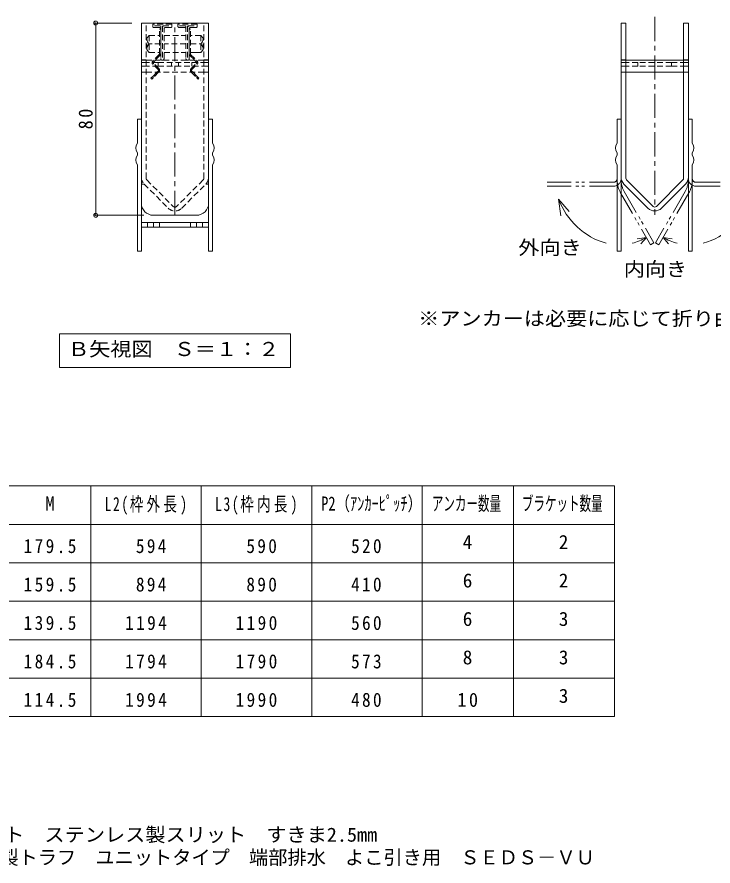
# Model space of a CAD drawing. Units: millimetres on the paper, enlarged 5 times, with parts at other scales. Extents: x -910 to 1371, y -980 to 819.
# Drawn here: x -114 to 610, y -980 to -97 of the extents above; entities that cross this region are included whole.
import ezdxf
from ezdxf.enums import TextEntityAlignment as Align

# ---------------------------------------------------------------- set-up
doc = ezdxf.new("R2010")
doc.units = ezdxf.units.MM
doc.header["$LTSCALE"] = 5
doc.header["$PDMODE"] = 32
doc.header["$PDSIZE"] = 4
for name, pattern in [('CHAIN1', [8, 5, -1, 1, -1]), ('CHAIN2', [12, 9, -1, 1, -1]), ('DASHED1', [1.8, 1.2, -0.6]), ('DOUBLE_CHAIN1', [8.8, 5, -1, 0.6, -0.6, 0.6, -1])]:
    doc.linetypes.add(name, pattern=pattern)
for name, color, linetype, lineweight in [('D-0_0226_下階梁情報', 4, 'DASHED1', 9), ('D-1_0227_下階間仕切�', 3, 'DASHED1', 9), ('D-2_0218_', 2, 'DASHED1', 9), ('D-3_0217_', 6, 'DASHED1', 9), ('D-4_0216_', 7, 'Continuous', 9), ('D-5_0242_', 7, 'Continuous', 9), ('D-6_0220_', 2, 'Continuous', 9), ('D-7_0219_', 5, 'DASHED1', 5), ('D-8_0221_', 4, 'DASHED1', 9), ('D-A_0243_', 1, 'Continuous', 5), ('F-4_F-4ﾚｲﾔ', 7, 'Continuous', 9), ('F-5_F-5ﾚｲﾔ', 2, 'Continuous', 9), ('F-F_F-Fﾚｲﾔ', 2, 'Continuous', 9)]:
    doc.layers.add(name, color=color, linetype=linetype, lineweight=lineweight)
doc.styles.add('ＭＳ ゴシック', font='')
doc.styles.get('ＭＳ ゴシック').set_extended_font_data('MS Gothic')

msp = doc.modelspace()

# ---------------------------------------------------------------- linework, layer by layer
at = {"layer": 'D-0_0226_下階梁情報', "linetype": 'CHAIN1'}
for p, q in [((549.413, -96.656), (549.413, -302.592)), ((49.996, -302.592), (49.996, -102.942))]:
    msp.add_line(p, q, dxfattribs=at)
at = {"layer": 'D-0_0226_下階梁情報'}
for p, q in [((14.996, -102.942), (19.996, -102.942)), ((14.996, -263.45), (14.996, -102.942)), ((19.996, -264.486), (19.996, -102.942)), ((84.996, -102.942), (79.996, -102.942)), ((79.996, -264.502), (79.996, -102.942)), ((84.996, -263.482), (84.996, -102.942)), ((14.996, -141.318), (19.996, -141.318)), ((84.996, -141.318), (79.996, -141.318)), ((514.413, -141.318), (519.413, -141.318)), ((584.413, -141.318), (579.413, -141.318)), ((14.996, -154.192), (19.996, -154.192)), ((84.996, -154.192), (79.996, -154.192)), ((514.413, -154.192), (519.413, -154.192)), ((584.413, -154.192), (579.413, -154.192)), ((17.925, -270.521), (42.925, -295.521)), ((20.728, -266.253), (48.228, -293.753)), ((79.264, -266.253), (51.764, -293.753)), ((57.067, -295.521), (82.067, -270.521))]:
    msp.add_line(p, q, dxfattribs=at)
at = {"layer": 'D-0_0226_下階梁情報', "linetype": 'Continuous'}
for p, q in [((514.413, -102.942), (519.413, -102.942)), ((514.413, -263.482), (514.413, -102.942)), ((519.413, -264.502), (519.413, -102.942)), ((584.413, -102.942), (579.413, -102.942)), ((579.413, -264.486), (579.413, -102.942)), ((584.413, -263.45), (584.413, -102.942)), ((542.342, -295.521), (517.342, -270.521)), ((520.145, -266.253), (547.645, -293.753)), ((578.681, -266.253), (551.181, -293.753)), ((581.484, -270.521), (556.484, -295.521))]:
    msp.add_line(p, q, dxfattribs=at)
at = {"layer": 'D-0_0226_下階梁情報'}
for centre, radius, start, end in [((24.996, -263.45), 10, 180, 225), ((22.496, -264.486), 2.5, 180, 225), ((77.496, -264.486), 2.5, 315, 359.63206), ((74.996, -263.45), 10, 315, 359.81603), ((49.996, -288.45), 10, 225, 315), ((49.996, -291.986), 2.5, 225, 315)]:
    msp.add_arc(centre, radius, start, end, dxfattribs=at)
at = {"layer": 'D-0_0226_下階梁情報', "linetype": 'Continuous'}
for centre, radius, start, end in [((524.413, -263.45), 10, 180.18397, 225), ((521.913, -264.486), 2.5, 180.36794, 225), ((576.913, -264.486), 2.5, 315, 0), ((574.413, -263.45), 10, 315, 0), ((549.413, -288.45), 10, 225, 315), ((549.413, -291.986), 2.5, 225, 315)]:
    msp.add_arc(centre, radius, start, end, dxfattribs=at)
at = {"layer": 'D-1_0227_下階間仕切�'}
for p, q in [((19.996, -141.692), (14.996, -141.692)), ((19.996, -141.692), (79.996, -141.692)), ((79.996, -141.692), (84.996, -141.692)), ((519.413, -141.692), (514.413, -141.692)), ((579.413, -141.692), (584.413, -141.692)), ((19.996, -154.192), (79.996, -154.192))]:
    msp.add_line(p, q, dxfattribs=at)
at = {"layer": 'D-1_0227_下階間仕切�', "linetype": 'Continuous'}
for p, q in [((579.413, -141.692), (519.413, -141.692)), ((579.413, -154.192), (519.413, -154.192))]:
    msp.add_line(p, q, dxfattribs=at)
at = {"layer": 'D-2_0218_'}
for p, q in [((26.871, -104.442), (26.871, -106.442)), ((46.621, -104.192), (27.121, -104.192)), ((28.621, -105.942), (45.121, -105.942)), ((35.121, -105.942), (35.121, -139.942)), ((36.871, -105.942), (36.871, -139.942)), ((46.871, -106.442), (46.871, -104.442)), ((53.121, -104.442), (53.121, -106.442)), ((72.871, -104.192), (53.371, -104.192)), ((54.871, -105.942), (71.371, -105.942)), ((61.371, -105.942), (61.371, -139.942)), ((63.121, -105.942), (63.121, -139.942)), ((73.121, -106.442), (73.121, -104.442)), ((28.121, -107.692), (33.871, -107.692)), ((38.621, -139.942), (38.621, -108.942)), ((39.871, -107.692), (45.621, -107.692)), ((54.371, -107.692), (60.121, -107.692)), ((64.871, -139.942), (64.871, -108.942)), ((66.121, -107.692), (71.871, -107.692))]:
    msp.add_line(p, q, dxfattribs=at)
at = {"layer": 'D-2_0218_', "color": 3}
for p, q in [((20.621, -118.817), (23.121, -115.853)), ((20.621, -130.567), (20.621, -118.817)), ((23.121, -115.853), (33.871, -115.853)), ((23.121, -115.853), (23.121, -132.755)), ((38.621, -115.853), (61.371, -115.853)), ((76.871, -115.853), (66.121, -115.853)), ((76.871, -115.853), (76.871, -132.755)), ((20.621, -130.567), (22.466, -132.755)), ((35.121, -124.692), (23.121, -124.692)), ((61.371, -124.692), (38.621, -124.692)), ((66.121, -124.692), (76.871, -124.692)), ((79.371, -130.567), (77.526, -132.755)), ((23.121, -132.755), (23.121, -133.531)), ((38.621, -133.531), (61.371, -133.531)), ((72.496, -133.531), (66.121, -133.531)), ((76.871, -133.531), (72.496, -133.531)), ((77.526, -132.755), (76.871, -133.531)), ((76.871, -132.755), (76.871, -133.531))]:
    msp.add_line(p, q, dxfattribs=at)
for points in [[(79.371, -130.567), (79.371, -118.817), (76.871, -115.853)], [(22.466, -132.755), (23.121, -133.531), (33.871, -133.531)]]:
    msp.add_lwpolyline(points, dxfattribs=at)
at = {"layer": 'D-2_0218_'}
for centre, radius, start, end in [((27.121, -104.442), 0.25, 90, 180), ((38.621, -107.692), 1.75, 89.99998, 180), ((46.621, -104.442), 0.25, 0, 90), ((53.371, -104.442), 0.25, 90, 180), ((64.871, -107.692), 1.75, 89.99998, 180), ((72.871, -104.442), 0.25, 0, 90), ((28.121, -106.442), 1.25, 180, 270), ((33.871, -108.942), 1.25, 0, 90), ((39.871, -108.942), 1.25, 90, 180), ((45.621, -106.442), 1.25, 270, 0), ((54.371, -106.442), 1.25, 180, 270), ((60.121, -108.942), 1.25, 0, 90), ((66.121, -108.942), 1.25, 90, 180), ((71.871, -106.442), 1.25, 270, 0), ((36.871, -139.942), 1.75, 179.99998, 0), ((63.121, -139.942), 1.75, 179.99998, 0)]:
    msp.add_arc(centre, radius, start, end, dxfattribs=at)
at = {"layer": 'D-2_0218_', "color": 3}
for centre, start, end in [((29.086, -118.685), 180.89706, 225.20555), ((70.906, -118.685), 314.79445, 359.10294), ((29.086, -130.7), 134.79445, 179.10294), ((70.906, -130.7), 0.89706, 45.20555)]:
    msp.add_arc(centre, 8.466, start, end, dxfattribs=at)
at = {"layer": 'D-3_0217_'}
for p, q in [((14.996, -270.442), (17.846, -270.442)), ((82.145, -270.442), (84.996, -270.442)), ((21.246, -310.442), (21.246, -315.442)), ((33.746, -310.442), (33.746, -315.442)), ((66.246, -310.442), (66.246, -315.442)), ((78.746, -310.442), (78.746, -315.442))]:
    msp.add_line(p, q, dxfattribs=at)
at = {"layer": 'D-3_0217_', "linetype": 'Continuous'}
for p, q in [((84.996, -310.442), (14.996, -310.442)), ((84.996, -315.442), (14.996, -315.442))]:
    msp.add_line(p, q, dxfattribs=at)
at = {"layer": 'D-3_0217_', "linetype": 'CHAIN2'}
for p, q in [((27.496, -310.442), (27.496, -315.442)), ((72.496, -310.442), (72.496, -315.442))]:
    msp.add_line(p, q, dxfattribs=at)
at = {"layer": 'D-4_0216_'}
for p, q in [((-34.004, -102.942), (4.996, -102.942)), ((-32.504, -102.942), (-32.504, -302.942)), ((-34.004, -302.942), (17.496, -302.942))]:
    msp.add_line(p, q, dxfattribs=at)
for p in [(-32.504, -102.942), (-32.504, -302.942)]:
    msp.add_point(p, dxfattribs=at)
at = {"layer": 'D-5_0242_'}
for p, q in [((449.328, -286.184), (451.541, -303.634)), ((449.328, -286.184), (460.443, -299.091)), ((540.688, -326.092), (531.092, -327.566)), ((540.688, -326.092), (535.072, -332.57)), ((558.138, -326.092), (567.734, -327.566)), ((558.138, -326.092), (563.754, -332.57)), ((-70.254, -426.307), (170.246, -426.307)), ((-70.254, -426.307), (-70.254, -461.307)), ((170.246, -426.307), (170.246, -461.307)), ((-70.254, -461.307), (170.246, -461.307))]:
    msp.add_line(p, q, dxfattribs=at)
for centre, start, end in [((519.833, -259.821), 200.50156, 253.82264), ((578.993, -259.821), 286.17736, 339.49844), ((504.993, -259.821), 286.17736, 298.30766), ((593.833, -259.821), 241.69234, 253.82264)]:
    msp.add_arc(centre, 75.273, start, end, dxfattribs=at)
at = {"layer": 'D-6_0220_'}
for p, q in [((84.996, -102.942), (14.996, -102.942)), ((14.996, -290.442), (14.996, -102.942)), ((84.996, -290.442), (84.996, -102.942)), ((27.496, -302.942), (72.496, -302.942))]:
    msp.add_line(p, q, dxfattribs=at)
for centre, start, end in [((27.496, -290.442), 180, 270), ((72.496, -290.442), 270, 0)]:
    msp.add_arc(centre, 12.5, start, end, dxfattribs=at)
at = {"layer": 'D-7_0219_'}
for p, q in [((19.996, -143.942), (14.996, -143.942)), ((19.996, -147.692), (14.996, -147.692)), ((32.496, -143.942), (19.996, -143.942)), ((32.496, -147.692), (19.996, -147.692)), ((32.496, -143.942), (32.496, -147.692)), ((32.496, -143.942), (67.496, -143.942)), ((32.496, -147.692), (79.996, -147.692)), ((46.246, -143.942), (46.246, -147.692)), ((53.746, -143.942), (53.746, -147.692)), ((67.496, -143.942), (67.496, -147.692)), ((67.496, -143.942), (79.996, -143.942)), ((79.996, -143.942), (84.996, -143.942)), ((79.996, -147.692), (84.996, -147.692)), ((519.413, -143.942), (514.413, -143.942)), ((519.413, -147.692), (514.413, -147.692)), ((531.913, -143.942), (519.413, -143.942)), ((531.913, -147.692), (519.413, -147.692)), ((531.913, -143.942), (531.913, -147.692)), ((566.913, -143.942), (531.913, -143.942)), ((566.913, -147.692), (531.913, -147.692)), ((566.913, -143.942), (566.913, -147.692)), ((566.913, -143.942), (579.413, -143.942)), ((566.913, -147.692), (579.413, -147.692)), ((579.413, -143.942), (584.413, -143.942)), ((579.413, -147.692), (584.413, -147.692))]:
    msp.add_line(p, q, dxfattribs=at)
at = {"layer": 'D-8_0221_'}
for p, q in [((33.871, -109.192), (35.121, -109.192)), ((33.871, -135.273), (33.871, -109.192)), ((35.121, -135.014), (35.121, -109.192)), ((64.871, -135.014), (64.871, -109.192)), ((66.121, -109.192), (64.871, -109.192)), ((66.121, -135.273), (66.121, -109.192)), ((33.688, -135.715), (27.71, -141.692)), ((34.389, -136.782), (29.478, -141.692)), ((65.603, -136.782), (70.514, -141.692)), ((66.304, -135.715), (72.282, -141.692)), ((27.668, -141.734), (26.978, -142.425)), ((32.768, -151.75), (26.978, -145.96)), ((29.395, -141.776), (27.862, -143.308)), ((33.21, -150.425), (27.862, -145.076)), ((66.782, -150.425), (72.13, -145.076)), ((67.224, -151.75), (73.014, -145.96)), ((70.597, -141.776), (72.13, -143.308)), ((72.324, -141.734), (73.014, -142.425)), ((27.496, -157.907), (24.999, -160.403)), ((31.21, -154.192), (27.496, -157.907)), ((32.978, -154.192), (27.496, -159.674)), ((32.768, -152.634), (31.21, -154.192)), ((33.21, -153.96), (32.978, -154.192)), ((66.782, -153.96), (67.014, -154.192)), ((67.014, -154.192), (72.496, -159.674)), ((67.224, -152.634), (68.782, -154.192)), ((68.782, -154.192), (72.496, -157.907)), ((72.496, -157.907), (74.993, -160.403)), ((25.883, -161.287), (24.999, -160.403)), ((27.496, -159.674), (25.883, -161.287)), ((72.496, -159.674), (74.109, -161.287)), ((74.109, -161.287), (74.993, -160.403))]:
    msp.add_line(p, q, dxfattribs=at)
for centre, radius, start, end in [((33.246, -135.273), 0.625, 315, 0), ((32.621, -135.014), 2.5, 315, 0), ((67.371, -135.014), 2.5, 180, 225), ((66.746, -135.273), 0.625, 180, 225), ((28.746, -144.192), 2.5, 135, 225), ((28.746, -144.192), 1.25, 135, 225), ((71.246, -144.192), 1.25, 315, 45), ((71.246, -144.192), 2.5, 315, 45), ((32.326, -152.192), 0.625, 315, 45), ((31.443, -152.192), 2.5, 315, 45), ((68.549, -152.192), 2.5, 135, 225), ((67.666, -152.192), 0.625, 135, 225)]:
    msp.add_arc(centre, radius, start, end, dxfattribs=at)
at = {"layer": 'D-A_0243_'}
for p, q in [((10.996, -202.942), (10.996, -215.942)), ((10.996, -202.942), (14.996, -202.942)), ((14.996, -340.442), (14.996, -202.942)), ((84.996, -202.942), (88.996, -202.942)), ((84.996, -202.942), (84.996, -215.942)), ((88.996, -202.942), (88.996, -215.942)), ((510.413, -202.942), (510.413, -215.942)), ((514.413, -202.942), (510.413, -202.942)), ((514.413, -202.942), (514.413, -215.942)), ((584.413, -202.942), (584.413, -215.942)), ((584.413, -202.942), (588.413, -202.942)), ((588.413, -202.942), (588.413, -215.942)), ((10.996, -215.942), (10.996, -227.942)), ((84.996, -215.942), (84.996, -340.442)), ((88.996, -215.942), (88.996, -227.942)), ((510.413, -215.942), (510.413, -227.942)), ((514.413, -215.942), (514.413, -340.442)), ((584.413, -215.942), (584.413, -340.442)), ((588.413, -215.942), (588.413, -227.942)), ((10.996, -237.942), (10.996, -240.442)), ((88.996, -237.942), (88.996, -240.442)), ((510.413, -237.942), (510.413, -240.442)), ((588.413, -237.942), (588.413, -240.442)), ((10.996, -250.442), (10.996, -340.442)), ((88.996, -250.442), (88.996, -340.442)), ((510.413, -250.442), (510.413, -340.442)), ((588.413, -250.442), (588.413, -340.442)), ((14.996, -340.442), (10.996, -340.442)), ((84.996, -340.442), (88.996, -340.442)), ((514.413, -340.442), (510.413, -340.442)), ((584.413, -340.442), (588.413, -340.442))]:
    msp.add_line(p, q, dxfattribs=at)
at = {"layer": 'D-A_0243_', "linetype": 'DOUBLE_CHAIN1'}
for p, q in [((506.413, -268.662), (435.413, -268.662)), ((506.413, -272.662), (435.413, -272.662)), ((592.413, -268.662), (663.413, -268.662)), ((592.413, -272.662), (663.413, -272.662)), ((513.763, -279.455), (545.019, -333.594)), ((517.763, -278.384), (548.484, -331.594)), ((581.064, -278.384), (550.343, -331.594)), ((585.064, -279.455), (553.807, -333.594)), ((545.019, -333.594), (548.484, -331.594)), ((553.807, -333.594), (550.343, -331.594))]:
    msp.add_line(p, q, dxfattribs=at)
at = {"layer": 'D-A_0243_'}
for centre, start, end in [((17.264, -232.942), 141.41991, 218.58009), ((82.728, -232.942), 321.41991, 38.58009), ((516.681, -232.942), 141.41991, 218.58009), ((582.145, -232.942), 321.41991, 38.58009), ((17.264, -245.442), 141.41991, 218.58009), ((82.728, -245.442), 321.41991, 38.58009), ((516.681, -245.442), 141.41991, 218.58009), ((582.145, -245.442), 321.41991, 38.58009)]:
    msp.add_arc(centre, 8.018, start, end, dxfattribs=at)
at = {"layer": 'D-A_0243_', "linetype": 'DOUBLE_CHAIN1'}
for centre, radius, start, end in [((506.413, -264.662), 8, 270, 0), ((506.413, -264.662), 4, 270, 0), ((592.413, -264.662), 8, 180, 270), ((592.413, -264.662), 4, 180, 270), ((535.413, -266.955), 25, 180, 210), ((539.413, -265.884), 25, 180, 210), ((559.413, -265.884), 25, 330, 0), ((563.413, -266.955), 25, 330, 0)]:
    msp.add_arc(centre, radius, start, end, dxfattribs=at)
at = {"layer": 'F-4_F-4ﾚｲﾔ'}
for p, q in [((-37.553, -824.589), (-37.553, -584.589)), ((77.447, -824.589), (77.447, -584.589)), ((192.447, -824.589), (192.447, -584.589)), ((307.447, -824.589), (307.447, -584.589)), ((402.447, -824.589), (402.447, -584.589))]:
    msp.add_line(p, q, dxfattribs=at)
at = {"layer": 'F-5_F-5ﾚｲﾔ', "color": 7}
msp.add_line((507.447, -824.589), (507.447, -584.589), dxfattribs=at)
at = {"layer": 'F-F_F-Fﾚｲﾔ', "color": 7}
for p, q in [((-452.553, -584.589), (507.447, -584.589)), ((-452.553, -624.589), (507.447, -624.589)), ((-37.553, -664.589), (-332.563, -664.589)), ((507.447, -664.589), (-37.553, -664.589)), ((-37.553, -704.589), (-332.563, -704.589)), ((507.447, -704.589), (-37.553, -704.589)), ((-37.553, -744.589), (-332.563, -744.589)), ((507.447, -744.589), (-37.553, -744.589)), ((-37.553, -784.589), (-332.563, -784.589)), ((507.447, -784.589), (-37.553, -784.589)), ((507.447, -824.589), (-452.553, -824.589))]:
    msp.add_line(p, q, dxfattribs=at)

# ---------------------------------------------------------------- texts
at = {"layer": 'D-4_0216_', "color": 2, "insert": (-35.504, -213.567), "char_height": 14.66, "attachment_point": 7, "rotation": 90, "style": 'ＭＳ ゴシック'}
msp.add_mtext('\\T1.27;\\W0.95;80', dxfattribs=at)
at = {"layer": 'D-5_0242_', "color": 2, "style": 'ＭＳ ゴシック', "width": 1.1}
for s, p in [('外向き', (407.411, -348.24)), ('内向き', (517.183, -370.713)), ('※アンカーは必要に応じて折り曲げが可能です。', (303.163, -422.067)), ('Ｂ矢視図\u3000Ｓ＝１：２', (-61.254, -453.807))]:
    msp.add_text(s, height=14.66, dxfattribs=at).set_placement(p, align=Align.BOTTOM_LEFT)
at = {"layer": 'F-5_F-5ﾚｲﾔ', "style": 'ＭＳ ゴシック'}
for s, p in [('M', (-85.053, -614.589)), ('ステンレス製トラフ\u3000ユニットタイプ\u3000端部排水\u3000よこ引き用\u3000ＳＥＤＳ－ＶＵ', (-232.813, -982.673))]:
    msp.add_text(s, height=14.66, dxfattribs=at).set_placement(p, align=Align.BOTTOM_LEFT)
at = {"layer": 'F-5_F-5ﾚｲﾔ', "style": 'ＭＳ ゴシック', "width": 1.05}
msp.add_text('排水ユニット\u3000ステンレス製スリット\u3000すきま2.5mm', height=14.66, dxfattribs=at).set_placement((-232.813, -959.068), align=Align.BOTTOM_LEFT)
at = {"layer": 'F-F_F-Fﾚｲﾔ', "style": 'ＭＳ ゴシック'}
for s, width, p in [('P2（ｱﾝｶｰﾋﾟｯﾁ）', 0.75, (202.213, -614.589)), ('アンカー数量', 0.6, (317.447, -614.589)), ('ブラケット数量', 0.6, (411.197, -614.589))]:
    msp.add_text(s, height=14.66, dxfattribs=dict(at, width=width)).set_placement(p, align=Align.BOTTOM_LEFT)
for s, p in [('4', (349.578, -654.589)), ('2', (449.578, -654.589)), ('6', (349.578, -694.589)), ('2', (449.578, -694.589)), ('6', (349.578, -734.589)), ('3', (449.578, -734.589)), ('8', (349.578, -774.589)), ('3', (449.578, -774.589)), ('3', (449.578, -814.589))]:
    msp.add_text(s, height=14.66, dxfattribs=at).set_placement(p, align=Align.BOTTOM_LEFT)
at = {"layer": 'F-F_F-Fﾚｲﾔ', "char_height": 14.66, "attachment_point": 7, "style": 'ＭＳ ゴシック'}
for s, insert in [('\\T1.25;\\W0.7;L2(枠外長)', (-23.178, -614.589)), ('\\T1.25;\\W0.7;L3(枠内長)', (91.822, -614.589)), ('\\T1.28;\\W0.9;179.5', (-107.553, -654.589)), ('\\T1.27;\\W0.9;594', (9.321, -654.589)), ('\\T1.27;\\W0.9;590', (124.321, -654.589)), ('\\T1.27;\\W0.9;520', (233.326, -654.589)), ('\\T1.28;\\W0.9;159.5', (-107.553, -694.589)), ('\\T1.27;\\W0.9;894', (9.321, -694.589)), ('\\T1.27;\\W0.9;890', (124.321, -694.589)), ('\\T1.27;\\W0.9;410', (233.326, -694.589)), ('\\T1.28;\\W0.9;139.5', (-107.553, -734.589)), ('\\T1.28;\\W0.9;1194', (-1.929, -734.589)), ('\\T1.28;\\W0.9;1190', (113.071, -734.589)), ('\\T1.27;\\W0.9;560', (233.326, -734.589)), ('\\T1.28;\\W0.9;184.5', (-107.553, -774.589)), ('\\T1.28;\\W0.9;1794', (-1.929, -774.589)), ('\\T1.28;\\W0.9;1790', (113.071, -774.589)), ('\\T1.27;\\W0.9;573', (233.326, -774.589)), ('\\T1.28;\\W0.9;114.5', (-107.553, -814.589)), ('\\T1.28;\\W0.9;1994', (-1.929, -814.589)), ('\\T1.28;\\W0.9;1990', (113.071, -814.589)), ('\\T1.27;\\W0.9;480', (233.326, -814.589)), ('\\T1.27;\\W0.95;10', (343.953, -814.589))]:
    msp.add_mtext(s, dxfattribs=dict(at, insert=insert))

doc.saveas('drawing.dxf')
